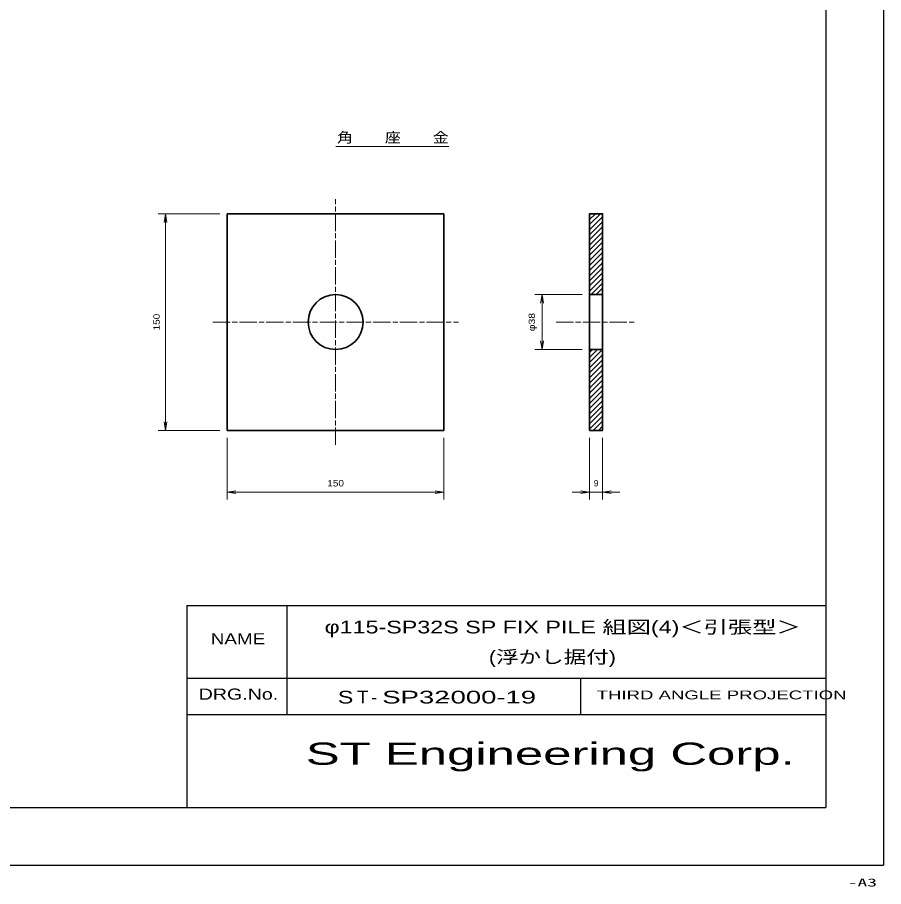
# Model space of a CAD drawing. Units: millimetres at full size, sheet at 1:1. Extents: x 0 to 1680, y -15 to 1188.
# Drawn here: x 1080 to 1680, y -15 to 587 of the extents above; entities that cross this region are included whole.
import ezdxf
from ezdxf.enums import TextEntityAlignment as Align

# ---------------------------------------------------------------- set-up
doc = ezdxf.new("R2010")
doc.units = ezdxf.units.MM
doc.linetypes.add('CHAIN', pattern=[18.5, 12, -1.5, 3.5, -1.5])
for name, color, linetype, lineweight in [('1外形線', 7, 'Continuous', 35), ('2細線', 3, 'Continuous', 20), ('4中心線', 1, 'CHAIN', 15), ('6寸法線', 4, 'Continuous', 13), ('7 枠・タイトル', 7, 'Continuous', 25), ('DEFPOINTS_8', 7, 'Continuous', 25)]:
    doc.layers.add(name, color=color, linetype=linetype, lineweight=lineweight)
doc.styles.add('Arial', font='')
doc.styles.add('txt', font='')
doc.styles.add('ＭＳ Ｐゴシック', font='')
doc.styles.get('Arial').set_extended_font_data('Arial')
doc.styles.get('txt').set_extended_font_data('txt')
doc.styles.get('ＭＳ Ｐゴシック').set_extended_font_data('MS PGothic')

# ---------------------------------------------------------------- blocks, each defined once
blk = doc.blocks.new('open_arrow')
at = {"color": 0, "linetype": 'Continuous', "lineweight": -2}
blk.add_lwpolyline([(7.5, 1.25), (0, 0), (7.5, -1.25)], dxfattribs=at)

msp = doc.modelspace()

# ---------------------------------------------------------------- linework, layer by layer
at = {"layer": '1外形線'}
for p, q in [((1225.735, 450.756), (1225.735, 300.756)), ((1375.735, 450.756), (1225.735, 450.756)), ((1375.735, 300.756), (1375.735, 450.756)), ((1476.511, 394.756), (1485.511, 394.756)), ((1476.511, 356.756), (1485.511, 356.756)), ((1225.735, 300.756), (1375.735, 300.756))]:
    msp.add_line(p, q, dxfattribs=at)
msp.add_lwpolyline([(1476.511, 300.756), (1485.511, 300.756), (1485.511, 450.756), (1476.511, 450.756)], close=True, dxfattribs=at)
msp.add_circle((1300.735, 375.756), 19, dxfattribs=at)
at = {"layer": '2細線'}
for p, q in [((1476.511, 450.239), (1477.028, 450.756)), ((1476.511, 446.704), (1480.563, 450.756)), ((1476.511, 443.168), (1484.099, 450.756)), ((1476.511, 439.633), (1485.511, 448.633)), ((1476.511, 436.097), (1485.511, 445.097)), ((1476.511, 432.562), (1485.511, 441.562)), ((1476.511, 429.026), (1485.511, 438.026)), ((1476.511, 425.49), (1485.511, 434.49)), ((1476.511, 421.955), (1485.511, 430.955)), ((1476.511, 418.419), (1485.511, 427.419)), ((1476.511, 414.884), (1485.511, 423.884)), ((1476.511, 411.348), (1485.511, 420.348)), ((1476.511, 407.813), (1485.511, 416.813)), ((1476.511, 404.277), (1485.511, 413.277)), ((1476.511, 400.742), (1485.511, 409.742)), ((1476.511, 397.206), (1485.511, 406.206)), ((1477.596, 394.756), (1485.511, 402.671)), ((1481.132, 394.756), (1485.511, 399.135)), ((1484.667, 394.756), (1485.511, 395.6)), ((1476.511, 354.78), (1478.487, 356.756)), ((1476.511, 351.244), (1482.023, 356.756)), ((1476.511, 347.709), (1485.511, 356.709)), ((1476.511, 344.173), (1485.511, 353.173)), ((1476.511, 340.638), (1485.511, 349.638)), ((1476.511, 337.102), (1485.511, 346.102)), ((1476.511, 333.567), (1485.511, 342.567)), ((1476.511, 330.031), (1485.511, 339.031)), ((1476.511, 326.495), (1485.511, 335.495)), ((1476.511, 322.96), (1485.511, 331.96)), ((1476.511, 319.424), (1485.511, 328.424)), ((1476.511, 315.889), (1485.511, 324.889)), ((1476.511, 312.353), (1485.511, 321.353)), ((1476.511, 308.818), (1485.511, 317.818)), ((1476.511, 305.282), (1485.511, 314.282)), ((1476.511, 301.747), (1485.511, 310.747)), ((1479.056, 300.756), (1485.511, 307.211)), ((1482.591, 300.756), (1485.511, 303.676))]:
    msp.add_line(p, q, dxfattribs=at)
at = {"layer": '4中心線'}
for p, q in [((1300.735, 290.756), (1300.735, 460.756)), ((1215.735, 375.756), (1385.735, 375.756)), ((1453.348, 375.756), (1508.749, 375.756))]:
    msp.add_line(p, q, dxfattribs=at)
at = {"layer": '6寸法線'}
for p, q in [((1300.973, 497.131), (1379.027, 497.131)), ((1220.655, 450.756), (1177.948, 450.756)), ((1183.028, 300.756), (1183.028, 450.756)), ((1471.431, 394.756), (1438.54, 394.756)), ((1443.62, 356.756), (1443.62, 394.756)), ((1471.431, 356.756), (1438.54, 356.756)), ((1220.655, 300.756), (1177.948, 300.756)), ((1225.735, 295.676), (1225.735, 252.969)), ((1375.735, 295.676), (1375.735, 252.969)), ((1476.511, 295.614), (1476.511, 252.969)), ((1485.511, 295.614), (1485.511, 252.969)), ((1225.735, 258.049), (1375.735, 258.049)), ((1464.511, 258.049), (1497.511, 258.049))]:
    msp.add_line(p, q, dxfattribs=at)
at = {"layer": '7 枠・タイトル'}
for p, q in [((1640, 1148), (1640, 40)), ((1197.682, 179.696), (1197.682, 40)), ((1197.682, 179.696), (1640, 179.696)), ((1267.053, 179.696), (1267.053, 104.244)), ((1197.682, 129.394), (1640, 129.394)), ((1470.131, 129.394), (1470.131, 104.244)), ((1197.682, 104.244), (1640, 104.244)), ((40, 40), (1640, 40))]:
    msp.add_line(p, q, dxfattribs=at)
at = {"layer": 'DEFPOINTS_8'}
for p in [(1680, 1188), (0, 0)]:
    msp.add_line(p, (1680, 0), dxfattribs=at)

# ---------------------------------------------------------------- block references
at = {"layer": '6寸法線', "xscale": 0.8, "yscale": 0.8}
for p, rotation in [((1183.028, 450.756), 270), ((1443.62, 394.756), 270), ((1443.62, 356.756), 90), ((1183.028, 300.756), 90), ((1375.735, 258.049), 180), ((1476.511, 258.049), 180)]:
    msp.add_blockref('open_arrow', p, dxfattribs=dict(at, rotation=rotation))
for p in [(1225.735, 258.049), (1485.511, 258.049)]:
    msp.add_blockref('open_arrow', p, dxfattribs=at)

# ---------------------------------------------------------------- texts
at = {"layer": '6寸法線', "style": 'ＭＳ Ｐゴシック', "width": 1.15}
msp.add_text('角\u3000\u3000座\u3000\u3000金', height=7.038, dxfattribs=at).set_placement((1379.027, 503.513), align=Align.MIDDLE_RIGHT)
at = {"layer": '6寸法線', "style": 'ＭＳ Ｐゴシック'}
for s, width, p in [('150', 1.2, (1176.828, 375.756)), ('φ38', 1.25, (1436.517, 375.756))]:
    msp.add_text(s, height=4.399, rotation=90, dxfattribs=dict(at, width=width)).set_placement(p, align=Align.MIDDLE_CENTER)
at = {"layer": '6寸法線', "style": 'ＭＳ Ｐゴシック', "width": 1.2}
msp.add_text('150', height=4.399, dxfattribs=at).set_placement((1300.735, 264.249), align=Align.MIDDLE_CENTER)
at = {"layer": '6寸法線', "style": 'ＭＳ Ｐゴシック'}
msp.add_text('9', height=4.399, dxfattribs=at).set_placement((1481.011, 264.249), align=Align.MIDDLE_CENTER)
at = {"layer": '7 枠・タイトル'}
for s, style, width, p in [('φ115-SP32S SP FIX PILE 組図(4)＜引張型＞', 'ＭＳ Ｐゴシック', 1.4, (1293.08, 157.706)), ('(浮かし据付)', 'ＭＳ Ｐゴシック', 1.3, (1406.775, 137.036)), ('S', 'Arial', 1.3, (1302.301, 109.223)), ('SP32', 'Arial', 1.55, (1332.983, 109.223)), ('-000-19', 'ＭＳ Ｐゴシック', 1.65, (1373.992, 109.223))]:
    msp.add_text(s, height=8.798, dxfattribs=dict(at, style=style, width=width)).set_placement(p, align=Align.BOTTOM_LEFT)
at = {"layer": '7 枠・タイトル', "style": 'ＭＳ Ｐゴシック'}
for s, height, width, p in [('NAME', 7.683, 1.3, (1214.305, 160.45)), ('DRG.No.', 7.683, 1.35, (1205.966, 122.182)), ('THIRD ANGLE PROJECTION', 6.146, 1.6, (1481.382, 120.841)), ('ST Engineering Corp.', 15.37, 1.75, (1280.076, 84.825))]:
    msp.add_text(s, height=height, dxfattribs=dict(at, width=width)).set_placement(p, align=Align.TOP_LEFT)
msp.add_text('Ｔ-', height=8.798, dxfattribs=at).set_placement((1313.483, 109.223), align=Align.BOTTOM_LEFT)
at = {"layer": 'DEFPOINTS_8', "style": 'txt', "width": 1.8}
msp.add_text('-A3', height=5.499, dxfattribs=at).set_placement((1655.193, -16.402), align=Align.BOTTOM_LEFT)

doc.saveas('drawing.dxf')
